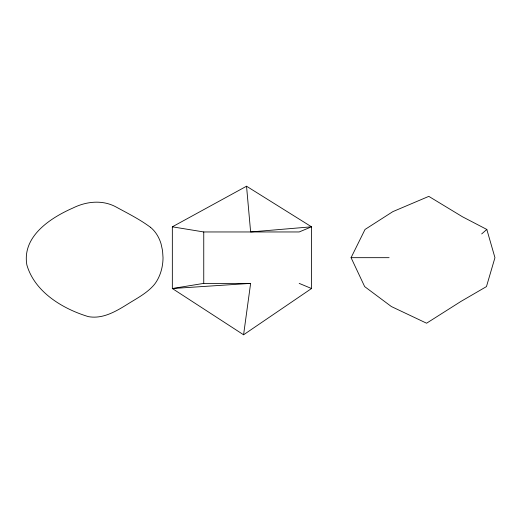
<?xml version="1.0" encoding="UTF-8"?>
<svg xmlns="http://www.w3.org/2000/svg" width="521" height="521" viewBox="0 0 521 521"><rect width="100%" height="100%" fill="white"/><g stroke="black" fill="none" stroke-linecap="round" stroke-linejoin="round"><path stroke-width="0.78" d="M243.581 334.782L250.627 283.385L203.75 283.385L172.34 288.523L172.34 226.817L246.537 186.218L311.532 226.817L311.532 288.523L243.581 334.782L172.34 288.523L250.627 283.385M351.069 257.674L365.032 229.455L392.854 211.63L428.803 196.371L462.453 216.769L486.822 229.455L494.95 257.674L486.458 286.596L460.974 301.405L426.582 323.215L391.375 306.543L364.661 286.596L351.069 257.674L389.096 257.674M481.684 233.922L486.822 229.455M172.34 226.817L203.75 231.956L299.197 231.956L311.532 226.817L250.627 231.956L246.537 186.218M299.197 283.385L311.532 288.523M150.393 227.254C139.745 219.302 127.749 213.363 116.124 207.006C102.604 199.615 86.447 201.314 73.025 207.977C50.452 217.869 21.869 236.417 26.864 264.948C34.764 292.17 62.833 308.901 88.407 316.644C103.855 319.412 117.746 310.269 130.257 302.499C138.873 297.263 147.931 292.248 154.476 284.388A37.616 28.284 89.9 0 0 163.027 257.778L162.552 250.66L161.048 243.815A34.126 25.874 90 0 0 150.393 227.241M203.75 231.956L203.75 283.385"/></g></svg>
